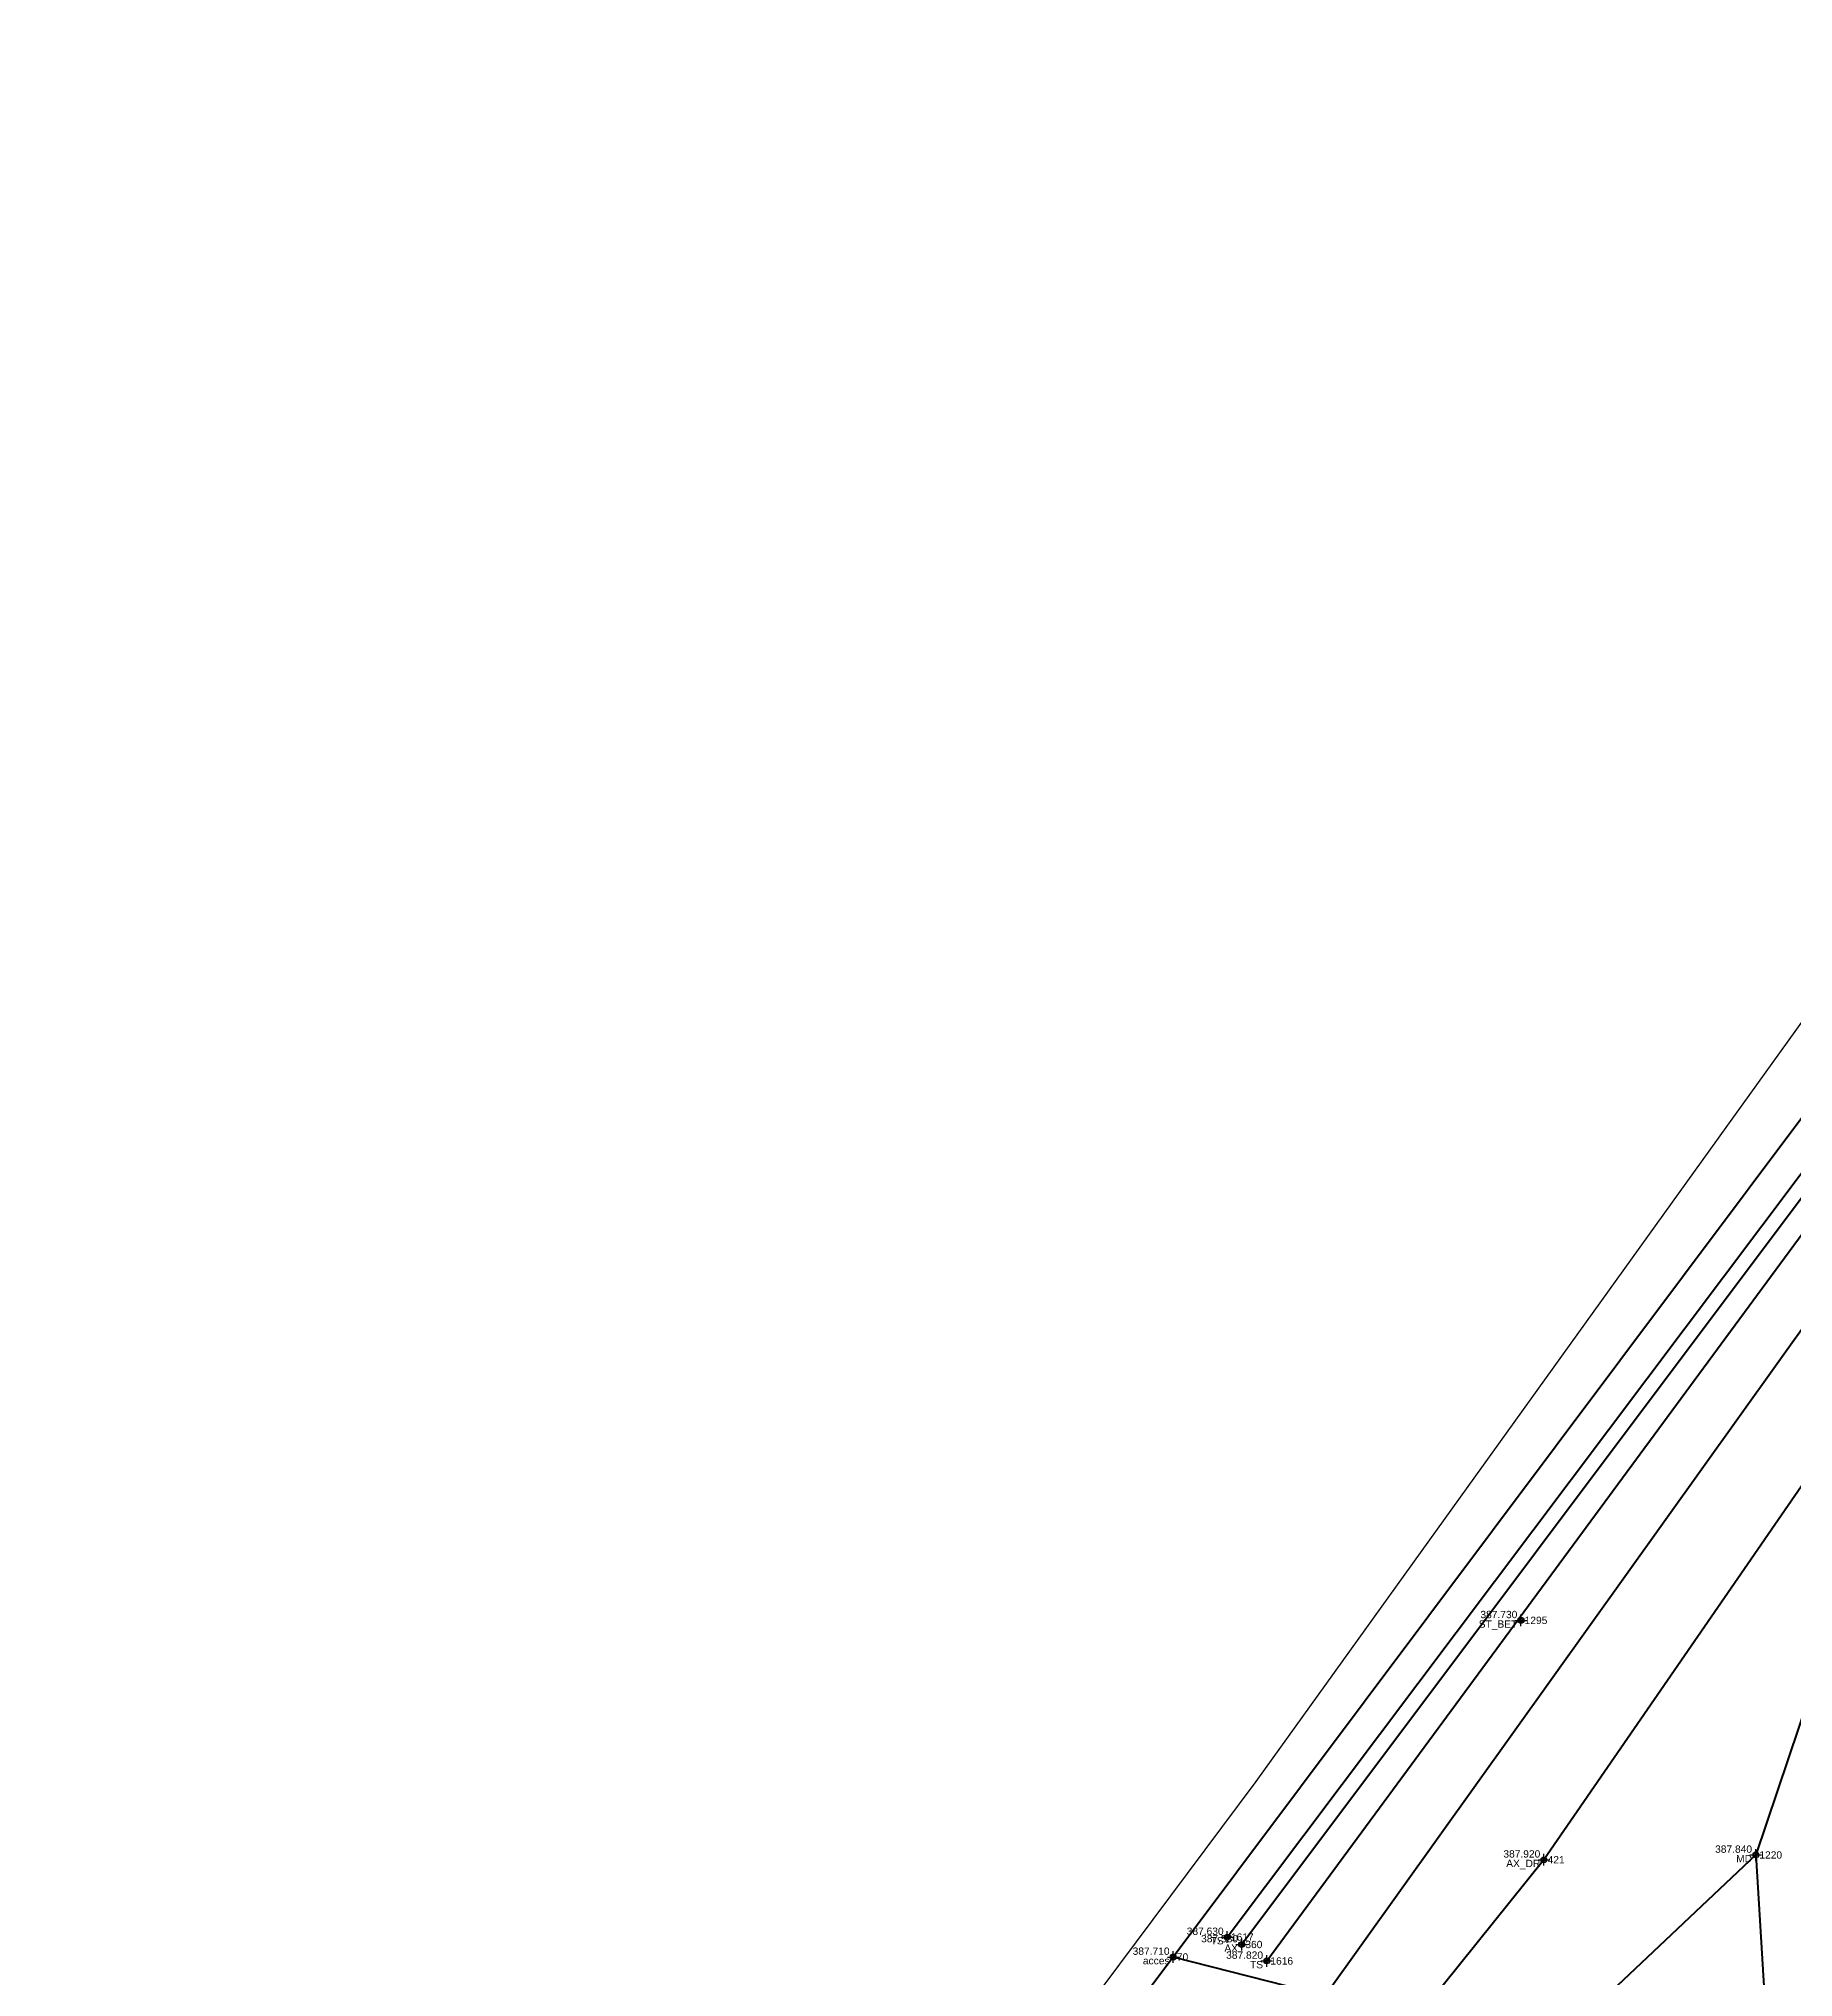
# Model space of a CAD drawing. Extents: x 396921 to 401273, y 555385 to 556691.
# Drawn here: x 400984.9 to 401044.8, y 556108.2 to 556174.4 of the extents above; entities that cross this region are included whole.
import ezdxf
from ezdxf.enums import TextEntityAlignment as Align

# ---------------------------------------------------------------- set-up
doc = ezdxf.new("R2010")
doc.units = 0
doc.header["$PDMODE"] = 34
doc.header["$PDSIZE"] = 0.2
for name, color, linetype in [('Boundary', 30, 'Continuous'), ('TOPO_CERC', 1, 'Continuous'), ('TOPO_CODE', 7, 'Continuous'), ('TOPO_ELEVATION', 7, 'Continuous'), ('TOPO_POINT_ID', 7, 'Continuous'), ('TOPO_POINTS', 7, 'Continuous'), ('TOPO_SYMBOL', 1, 'Continuous')]:
    doc.layers.add(name, color=color, linetype=linetype)
doc.layers.add('RO-LINES-LIN', color=7, linetype='Continuous', lineweight=25)
doc.styles.get("Standard").update_dxf_attribs({"font": 'arial.ttf'})

# ---------------------------------------------------------------- blocks, each defined once
blk = doc.blocks.new('PUNCTOPO')
at = {"layer": 'TOPO_CERC'}
blk.add_circle((0, 0), 0.25, dxfattribs=at)
at = {"layer": 'TOPO_SYMBOL'}
blk.add_point((0, 0), dxfattribs=at)

msp = doc.modelspace()

# ---------------------------------------------------------------- linework, layer by layer
at = {"layer": 'Boundary'}
msp.add_lwpolyline([(401047.611, 556144.285), (401026.457, 556114.84), (401010.095, 556092.92)], dxfattribs=at)
at = {"layer": 'RO-LINES-LIN', "lineweight": 100}
for points in [[(401225.761, 556373.156, 383.79), (401216.085, 556351.497, 383.8), (401209.897, 556337.083, 383.87), (401203.299, 556320.181, 384.05), (401179.94, 556287.283, 384.42), (401153.228, 556254.978, 385.07), (401124.473, 556222.302, 385.73), (401086.722, 556181.654, 386.25), (401069.118, 556159.764, 386.97), (401036.302, 556112.167, 387.92), (401016.12, 556087.044, 388.06), (400978.164, 556050.801, 388.45), (400956.927, 556025.769, 388.5), (400940.861, 555996.772, 388.66), (400933.878, 555973.712, 388.83), (400927.98, 555941.206, 388.98), (400926.358, 555917.661, 389.16), (400924.894, 555909.885, 389.28)], [(401210.072, 556298.167, 384.5), (401206.974, 556308.183, 384.41), (401204.146, 556312.857, 384.17), (401199.105, 556308.902, 384.16), (401185.774, 556290.205, 384.35), (401182.308, 556285.471, 384.43), (401155.528, 556253.055, 385.06), (401151.238, 556247.864, 385.17), (401127.846, 556221.594, 385.62), (401126.341, 556220.546, 385.71), (401110.71, 556203.293, 386.1), (401106.482, 556198.802, 386.21), (401100.237, 556192.225, 386.29), (401095.902, 556187.813, 386.36), (401088.725, 556179.749, 386.21), (401084.388, 556174.737, 386.3), (401071.704, 556158.309, 386.86), (401046.863, 556122.183, 387.71), (401043.539, 556112.331, 387.84), (401043.901, 556106.539, 387.89)], [(401170.702, 556289.184, 384.38), (401173.054, 556286.894, 384.36), (401172.068, 556283.331, 384.51), (401158.654, 556266.521, 384.81), (401154.968, 556262.147, 384.93), (401150.923, 556257.044, 385.05), (401130.24, 556233.572, 385.5), (401127.728, 556230.409, 385.59), (401122.11, 556224.019, 385.73), (401112.376, 556213.37, 386.04), (401109.601, 556210.427, 386.08), (401107.8, 556208.715, 386.13), (401105.323, 556205.887, 386.16), (401084.714, 556183.745, 386.3), (401070.204, 556165.552, 386.58), (401067.45, 556161.516, 386.93), (401028.827, 556107.521, 387.88)], [(401065.08, 556164.176, 386.91), (401023.631, 556108.843, 387.71)], [(401025.479, 556109.524, 387.63), (401025.479, 556109.524, 387.63), (401065.919, 556163.333, 386.95)], [(401066.153, 556162.866, 386.99), (401025.971, 556109.271, 387.53)], [(401026.826, 556108.708, 387.82), (401066.381, 556162.427, 386.93), (401066.381, 556162.427, 386.93)], [(401028.331, 556097.971, 388.05), (401043.539, 556112.331, 387.84)], [(401028.827, 556107.521, 387.88), (401023.631, 556108.843, 387.71), (401021.147, 556105.537, 387.74), (401025.036, 556102.57, 387.92)]]:
    msp.add_polyline3d(points, dxfattribs=at)

# ---------------------------------------------------------------- block references
at = {"layer": 'TOPO_POINTS'}
ref = msp.add_blockref('PUNCTOPO', (401035.517, 556120.349, 387.73), dxfattribs=dict(at, xscale=0.25, yscale=0.25, zscale=0.25))
ref.add_attrib('POINT', '1295', dxfattribs={"layer": 'TOPO_POINT_ID', "height": 0.25}).set_placement((401035.642, 556120.349, 387.73), align=Align.MIDDLE_LEFT)
ref.add_attrib('ELEVATION', '387.730', dxfattribs={"layer": 'TOPO_ELEVATION', "height": 0.25}).set_placement((401035.392, 556120.349, 387.73), align=Align.BOTTOM_RIGHT)
ref.add_attrib('CODE', 'ST_BET', dxfattribs={"layer": 'TOPO_CODE', "height": 0.25}).set_placement((401035.392, 556120.349, 387.73), align=Align.TOP_RIGHT)
ref = msp.add_blockref('PUNCTOPO', (401036.302, 556112.167, 387.92), dxfattribs=dict(at, xscale=0.25, yscale=0.25, zscale=0.25))
ref.add_attrib('POINT', '421', dxfattribs={"layer": 'TOPO_POINT_ID', "height": 0.25}).set_placement((401036.427, 556112.167, 387.92), align=Align.MIDDLE_LEFT)
ref.add_attrib('ELEVATION', '387.920', dxfattribs={"layer": 'TOPO_ELEVATION', "height": 0.25}).set_placement((401036.177, 556112.167, 387.92), align=Align.BOTTOM_RIGHT)
ref.add_attrib('CODE', 'AX_DR', dxfattribs={"layer": 'TOPO_CODE', "height": 0.25}).set_placement((401036.177, 556112.167, 387.92), align=Align.TOP_RIGHT)
ref = msp.add_blockref('PUNCTOPO', (401043.539, 556112.331, 387.84), dxfattribs=dict(at, xscale=0.25, yscale=0.25, zscale=0.25))
ref.add_attrib('POINT', '1220', dxfattribs={"layer": 'TOPO_POINT_ID', "height": 0.25}).set_placement((401043.664, 556112.331, 387.84), align=Align.MIDDLE_LEFT)
ref.add_attrib('ELEVATION', '387.840', dxfattribs={"layer": 'TOPO_ELEVATION', "height": 0.25}).set_placement((401043.414, 556112.331, 387.84), align=Align.BOTTOM_RIGHT)
ref.add_attrib('CODE', 'MD', dxfattribs={"layer": 'TOPO_CODE', "height": 0.25}).set_placement((401043.414, 556112.331, 387.84), align=Align.TOP_RIGHT)
ref = msp.add_blockref('PUNCTOPO', (401025.479, 556109.524, 387.63), dxfattribs=dict(at, xscale=0.25, yscale=0.25, zscale=0.25))
ref.add_attrib('POINT', '1617', dxfattribs={"layer": 'TOPO_POINT_ID', "height": 0.25}).set_placement((401025.604, 556109.524, 387.63), align=Align.MIDDLE_LEFT)
ref.add_attrib('ELEVATION', '387.630', dxfattribs={"layer": 'TOPO_ELEVATION', "height": 0.25}).set_placement((401025.354, 556109.524, 387.63), align=Align.BOTTOM_RIGHT)
ref.add_attrib('CODE', 'TS', dxfattribs={"layer": 'TOPO_CODE', "height": 0.25}).set_placement((401025.354, 556109.524, 387.63), align=Align.TOP_RIGHT)
ref = msp.add_blockref('PUNCTOPO', (401025.971, 556109.271, 387.53), dxfattribs=dict(at, xscale=0.25, yscale=0.25, zscale=0.25))
ref.add_attrib('POINT', '360', dxfattribs={"layer": 'TOPO_POINT_ID', "height": 0.25}).set_placement((401026.096, 556109.271, 387.53), align=Align.MIDDLE_LEFT)
ref.add_attrib('ELEVATION', '387.530', dxfattribs={"layer": 'TOPO_ELEVATION', "height": 0.25}).set_placement((401025.846, 556109.271, 387.53), align=Align.BOTTOM_RIGHT)
ref.add_attrib('CODE', 'AX', dxfattribs={"layer": 'TOPO_CODE', "height": 0.25}).set_placement((401025.846, 556109.271, 387.53), align=Align.TOP_RIGHT)
ref = msp.add_blockref('PUNCTOPO', (401023.631, 556108.843, 387.71), dxfattribs=dict(at, xscale=0.25, yscale=0.25, zscale=0.25))
ref.add_attrib('POINT', '70', dxfattribs={"layer": 'TOPO_POINT_ID', "height": 0.25}).set_placement((401023.756, 556108.843, 387.71), align=Align.MIDDLE_LEFT)
ref.add_attrib('ELEVATION', '387.710', dxfattribs={"layer": 'TOPO_ELEVATION', "height": 0.25}).set_placement((401023.506, 556108.843, 387.71), align=Align.BOTTOM_RIGHT)
ref.add_attrib('CODE', 'acces', dxfattribs={"layer": 'TOPO_CODE', "height": 0.25}).set_placement((401023.506, 556108.843, 387.71), align=Align.TOP_RIGHT)
ref = msp.add_blockref('PUNCTOPO', (401026.826, 556108.708, 387.82), dxfattribs=dict(at, xscale=0.25, yscale=0.25, zscale=0.25))
ref.add_attrib('POINT', '1616', dxfattribs={"layer": 'TOPO_POINT_ID', "height": 0.25}).set_placement((401026.951, 556108.708, 387.82), align=Align.MIDDLE_LEFT)
ref.add_attrib('ELEVATION', '387.820', dxfattribs={"layer": 'TOPO_ELEVATION', "height": 0.25}).set_placement((401026.701, 556108.708, 387.82), align=Align.BOTTOM_RIGHT)
ref.add_attrib('CODE', 'TS', dxfattribs={"layer": 'TOPO_CODE', "height": 0.25}).set_placement((401026.701, 556108.708, 387.82), align=Align.TOP_RIGHT)

doc.saveas('drawing.dxf')
